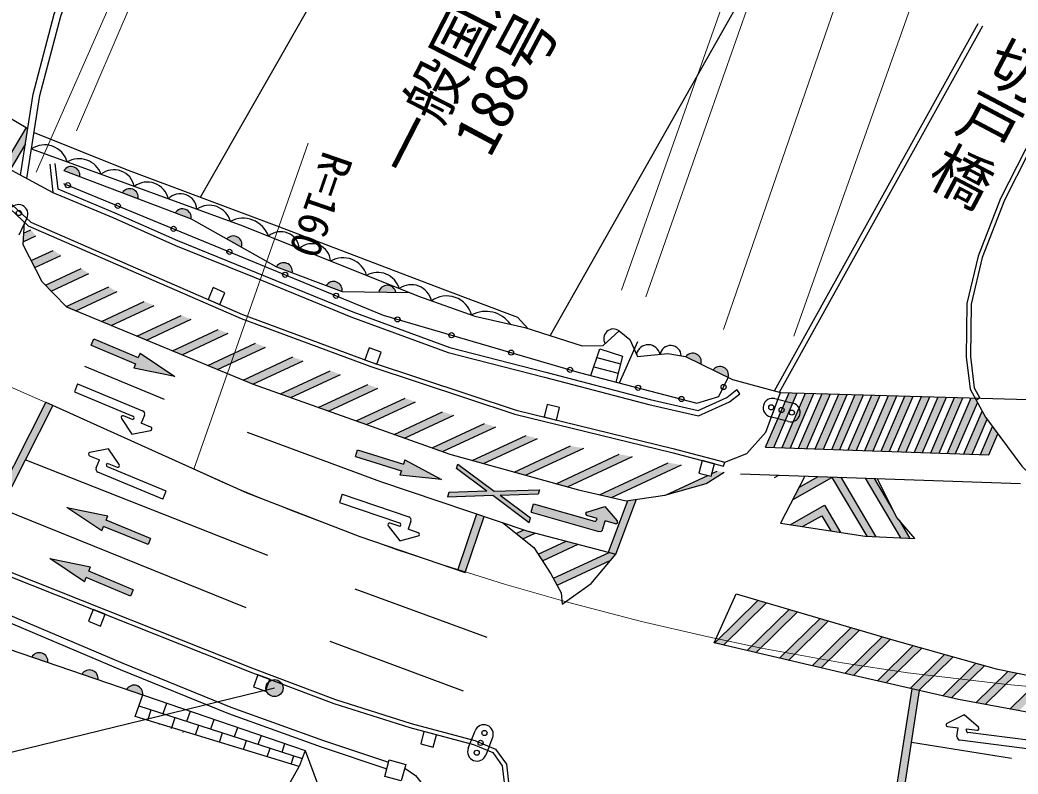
# Model space of a CAD drawing. Units: millimetres at full size, sheet at 1:1000; details may follow other scales. Extents: x 40000 to 680000, y 20000 to 380000.
# Drawn here: x 302183 to 360494, y 262358 to 306434 of the extents above; entities that cross this region are included whole.
import ezdxf
from ezdxf.enums import TextEntityAlignment as Align

# ---------------------------------------------------------------- set-up
doc = ezdxf.new("R2010")
doc.units = ezdxf.units.MM
doc.header["$LTSCALE"] = 1000
doc.linetypes.add('CHAIN', pattern=[18.5, 12, -1.5, 3.5, -1.5])
for name, color, linetype, lineweight in [('M-BGD', 7, 'Continuous', 25), ('M-BMK', 2, 'CHAIN', 13), ('M-STR-HTXT', 7, 'Continuous', 13), ('M-STR-STRC', 7, 'Continuous', 25)]:
    doc.layers.add(name, color=color, linetype=linetype, lineweight=lineweight)
doc.layers.add('M-BMK-HTXT', color=7, linetype='Continuous')
doc.styles.add('@ＭＳ ゴシック', font='')
doc.styles.add('ＭＳ ゴシック', font='')
doc.styles.get('@ＭＳ ゴシック').set_extended_font_data('@MS Gothic')
doc.styles.get('ＭＳ ゴシック').set_extended_font_data('MS Gothic')

msp = doc.modelspace()

# ---------------------------------------------------------------- hatches: boundary and pattern name
at = {"layer": 'M-BGD'}
for points in [[(305674, 297277, 0.82183), (304748, 297629)], [(309091, 295979, 0.82183), (308165, 296331)], [(312184, 294803, 0.82183), (311258, 295155)], [(315126, 293150, 0.82183), (314262, 293635)], [(318093, 291653, 0.82183), (317166, 292002)], [(321000, 290559, 0.82183), (320073, 290908)], [(324140, 290512, 0.82183), (323149, 290526)], [(341976, 286323, 0.82183), (341086, 286760)], [(343568, 285542, 0.82183), (342678, 285978)], [(303809, 268877, 0.82183), (302872, 269198)], [(306749, 267871, 0.82183), (305811, 268192)], [(309352, 266980, 0.82183), (308414, 267301)]]:
    msp.add_hatch(color=256, dxfattribs=at).paths.add_polyline_path(points)
at = {"layer": 'M-STR-STRC'}
for points in [[(302498, 299202), (302637, 300099), (302540, 300156), (300810, 297229), (301198, 297000)], [(302814, 294173), (302395, 293979), (302368, 293470), (303117, 293818)], [(304575, 292676), (304132, 292967), (302840, 292366), (303044, 291964)], [(306200, 291612), (305757, 291902), (303668, 290931), (304002, 290590)], [(307865, 290567), (307702, 290628), (307382, 290838), (304891, 289680), (304909, 289662), (305443, 289441)], [(310028, 289753), (309438, 289975), (306948, 288817), (307512, 288583)], [(312190, 288939), (311601, 289161), (309017, 287959), (309581, 287725)], [(314353, 288124), (313763, 288346), (311086, 287102), (311650, 286868)], [(309093, 286701), (306503, 287794), (306349, 287428), (308939, 286335), (308832, 286081), (311225, 285586), (309200, 286954)], [(316533, 287318), (315936, 287537), (313155, 286244), (313719, 286010)], [(318721, 286516), (318124, 286735), (315224, 285386), (315788, 285152)], [(320909, 285713), (320312, 285932), (317398, 284577), (318002, 284362)], [(323097, 284911), (322500, 285130), (319614, 283788), (320218, 283573)], [(345746, 281468), (346229, 281451), (347598, 284634), (347114, 284648)], [(346712, 281435), (347194, 281418), (348566, 284606), (348082, 284620)], [(349534, 284578), (349050, 284592), (347677, 281402), (348160, 281385)], [(350502, 284550), (350018, 284564), (348643, 281369), (349126, 281352)], [(304103, 283909), (303693, 284094), (299189, 275190), (299605, 275016)], [(325285, 284109), (324688, 284328), (321830, 282999), (322434, 282783)], [(351469, 284523), (350985, 284537), (349608, 281336), (350091, 281319)], [(352437, 284495), (351953, 284509), (350574, 281303), (351057, 281287)], [(353405, 284467), (352921, 284481), (351540, 281270), (352022, 281254)], [(354373, 284439), (353889, 284453), (352505, 281237), (352988, 281221)], [(355341, 284411), (354857, 284425), (353471, 281204), (353954, 281188)], [(354436, 281171), (354919, 281155), (356308, 284383), (355824, 284397)], [(357276, 284355), (356792, 284369), (355402, 281138), (355885, 281122)], [(358130, 284062), (357979, 284335), (357760, 284341), (356368, 281105), (356850, 281089)], [(327541, 283338), (326876, 283525), (324045, 282209), (324650, 281994)], [(358692, 283091), (358599, 283217), (358406, 283565), (357333, 281073), (357816, 281056)], [(329980, 282653), (329315, 282840), (326261, 281420), (326866, 281205)], [(358299, 281040), (358782, 281023), (359310, 282250), (359001, 282671)], [(332419, 281967), (331754, 282154), (328601, 280688), (329269, 280503)], [(324582, 280469), (321896, 281300), (321779, 280920), (324465, 280090), (324383, 279827), (326813, 279571), (324663, 280732)], [(335120, 281403), (334340, 281537), (331051, 280008), (331719, 279822)], [(337978, 280912), (337198, 281046), (333501, 279327), (334169, 279141)], [(340836, 280422), (340057, 280556), (336033, 278685), (336749, 278521)], [(329887, 278888), (327767, 280476), (327688, 280224), (329458, 278892), (327244, 278822), (327164, 278569), (329812, 278650), (331931, 277061), (332011, 277314), (330240, 278645), (332455, 278716), (332535, 278968)], [(343330, 279994), (342915, 280065), (342607, 279921), (342565, 279762), (342373, 279813), (339895, 278661), (342266, 279332)], [(349622, 279694), (351655, 276258), (352194, 276232), (350139, 279704), (348808, 279749), (347690, 279113), (347311, 278380)], [(352095, 279637), (351562, 279655), (353630, 276162), (354168, 276135), (353542, 277194), (353412, 277346), (353189, 277790)], [(336382, 277162), (336978, 276992, 0.74206), (337081, 277153), (336361, 278000), (335302, 277661, 0.74206), (335305, 277470), (335901, 277300), (335874, 277204, -0.41421), (335750, 277135), (332186, 278153), (332049, 277672), (335997, 276544, 0.41388), (336245, 276681)], [(338210, 278417), (337702, 278345), (336562, 275322), (336999, 275207)], [(307065, 276836), (309666, 275768), (309817, 276135), (307216, 277204), (307321, 277458), (304923, 277931), (306961, 276582)], [(349190, 278068), (347189, 276931), (347906, 276821), (349027, 277458), (349554, 276569), (350129, 276481)], [(329299, 277418), (328872, 277561), (327767, 274284), (328192, 274138)], [(332286, 276446), (331796, 276575), (331622, 276634), (331171, 276424), (331566, 276112)], [(334786, 275789), (334104, 275968), (332466, 275207), (332714, 274826)], [(336706, 274862), (336999, 275207), (336604, 275311), (333351, 273799), (333563, 273401)], [(306052, 273847), (308642, 272755), (308796, 273121), (306206, 274213), (306313, 274467), (303920, 274962), (305945, 273594)], [(345802, 272371), (345308, 272517), (342766, 270014), (343284, 269893)], [(347612, 271838), (347118, 271984), (344666, 269570), (345185, 269448)], [(349423, 271305), (348929, 271450), (346567, 269125), (347085, 269004)], [(351233, 270772), (350740, 270917), (348468, 268681), (348986, 268560)], [(353044, 270239), (352550, 270384), (350368, 268237), (350478, 268211), (350888, 268117)], [(354871, 269722), (354372, 269863), (352276, 267799), (352797, 267680)], [(356700, 269207), (356201, 269348), (354184, 267362), (354705, 267243)], [(358529, 268692), (358030, 268833), (356093, 266925), (356613, 266806)], [(360434, 268252), (359902, 268360), (358037, 266524), (358577, 266424)], [(317556, 267381, 1), (316556, 267381, 0.41421), (317056, 266881, 0.41421)], [(362385, 267858), (361853, 267965), (360016, 266157), (360555, 266056)], [(354744, 267234), (354304, 267335), (352947, 258667), (353398, 258637)]]:
    msp.add_hatch(color=256, dxfattribs=at).paths.add_polyline_path(points)
h = msp.add_hatch(color=256, dxfattribs=at)
edge = h.paths.add_edge_path()
edge.add_line((308838, 283151), (308800, 283058))
h = msp.add_hatch(color=256, dxfattribs=at)
edge = h.paths.add_edge_path()
edge.add_line((307248, 280442), (307286, 280534))
h = msp.add_hatch(color=256, dxfattribs=at)
edge = h.paths.add_edge_path()
edge.add_line((324424, 276918), (324392, 276823))
h = msp.add_hatch(color=256, dxfattribs=at)
edge = h.paths.add_edge_path()
edge.add_line((357474, 264893), (357486, 264992))

# ---------------------------------------------------------------- linework, layer by layer
at = {"layer": 'M-BGD'}
for p, q in [((312736, 296069), (324071, 315962)), ((346287, 311190), (333150, 287983)), ((346268, 284755), (358167, 306227)), ((346549, 284678), (358430, 306082)), ((337216, 285215), (338278, 287639)), ((335892, 286703), (337277, 286344)), ((335703, 286159), (337133, 285788)), ((344245, 284588), (344061, 284825)), ((358269, 284327), (358050, 284205)), ((310552, 265892), (310759, 266498)), ((309136, 266350), (318670, 263267)), ((309645, 265498), (309857, 266117)), ((311941, 265443), (312141, 266026)), ((311027, 265026), (311246, 265667)), ((313330, 264993), (313522, 265553)), ((310336, 265262), (310344, 265286)), ((311717, 264789), (311742, 264860)), ((312440, 264647), (312636, 265218)), ((313838, 264222), (314025, 264769)), ((314720, 264544), (314903, 265080)), ((315235, 263796), (315415, 264320)), ((316109, 264095), (316285, 264607)), ((316633, 263370), (316804, 263870)), ((317499, 263646), (317666, 264134)), ((318030, 262945), (318193, 263421)), ((304809, 238593), (318494, 262804))]:
    msp.add_line(p, q, dxfattribs=at)
for points in [[(225105, 332818), (245807, 322227), (252333, 318840), (272795, 311381), (277698, 309531), (277193, 308066), (278048, 307747), (279272, 307865), (279308, 307280), (294520, 300874), (300698, 298181), (304107, 296346)], [(302214, 297365), (302947, 302105), (304181, 306773), (305021, 309093), (307048, 313210), (308791, 316389), (311325, 320528), (312845, 322620)], [(302588, 297164), (303339, 302023), (304563, 306654), (305390, 308936), (307403, 313026), (309137, 316188), (311658, 320306), (313168, 322385)], [(364578, 305095), (360913, 298829), (359477, 296000), (358162, 292633), (357503, 289858), (357463, 286750), (357688, 284858), (358599, 283217), (360711, 280345), (362183, 278874), (364823, 277472), (367930, 276604), (371993, 276451), (383432, 276722), (397008, 278059), (402951, 278799), (405743, 279645), (409995, 282116), (410843, 282752), (410641, 282987), (411955, 284803), (412879, 286705)], [(364794, 304969), (361132, 298709), (359706, 295898), (358401, 292559), (357753, 289827), (357713, 286763), (357931, 284937), (358269, 284327)], [(303005, 299861), (308351, 297711), (317349, 294341), (326854, 290716), (331242, 289058), (331877, 288388)], [(302855, 298892), (315211, 294397), (325460, 290286), (328765, 289121), (331679, 288451), (335037, 287383), (336262, 287397), (337195, 288256), (337822, 287752), (338264, 286771), (340025, 286930), (341068, 286768), (343817, 285419), (346607, 284663), (361093, 284245), (363841, 285053), (370042, 284665), (370026, 286071)], [(303919, 298009), (304107, 296346), (307606, 294889), (311278, 293259), (315875, 291391), (321521, 289088), (327203, 286994), (332832, 285553), (338926, 283957), (341834, 283288), (343636, 284114), (344245, 284588)], [(304217, 298043), (304386, 296556), (307725, 295165), (311396, 293535), (315988, 291669), (321630, 289368), (327293, 287281), (332907, 285844), (338997, 284248), (341802, 283604), (343479, 284372), (344061, 284825)], [(304740, 297632), (312184, 294803), (317166, 292002), (321000, 290559), (324925, 290500)], [(304723, 296880), (323399, 289177), (334862, 285826), (341728, 284045), (343017, 284419), (343568, 285542)], [(300512, 296402), (302671, 294401), (315097, 288992), (322680, 286172), (331096, 283390), (340267, 281143), (343292, 280346)], [(300682, 296585), (302810, 294613), (315191, 289224), (322763, 286408), (331165, 283631), (340329, 281386), (343356, 280588)], [(335527, 285653), (336066, 287203), (337388, 286775), (336999, 285272)], [(343292, 280346), (343356, 280588), (344657, 281100), (345753, 282343), (346607, 284663)], [(269600, 254706), (277800, 267864), (280779, 272714), (282162, 274383), (284330, 276291), (286187, 277504), (288226, 278084), (290148, 278303), (291960, 278047), (295237, 276835), (298243, 275585), (301552, 274203), (315863, 268515), (320613, 266724), (325039, 265309), (328753, 264323), (329969, 263814), (330599, 262940), (330731, 261889), (330853, 259605), (330625, 258225), (329519, 254889), (324317, 246365), (316510, 232393)], [(270535, 255735), (278012, 267732), (280983, 272568), (282342, 274208), (284481, 276092), (286292, 277273), (288275, 277838), (290145, 278051), (291898, 277804), (295146, 276603), (298147, 275354), (301458, 273971), (315773, 268281), (320530, 266488), (324969, 265069), (328672, 264086), (329808, 263611), (330359, 262846), (330481, 261867), (330602, 259619), (330550, 259307)], [(281411, 268302), (282556, 270029), (284176, 271572), (286563, 272681), (289098, 273414), (291622, 273761), (294586, 273346), (297747, 272321), (298730, 271837), (299783, 272404), (308197, 268830), (314502, 266267), (319908, 264325), (323722, 263046)], [(281723, 268050), (282865, 269771), (284404, 271237), (286704, 272305), (289181, 273022), (291622, 273357), (294496, 272954), (297596, 271950), (298738, 271387), (299803, 271961), (308044, 268460), (314359, 265893), (319776, 263947), (323615, 262660)], [(300057, 270161), (318847, 263730), (318494, 262804), (308920, 265719), (309352, 266980)], [(318847, 263730), (319614, 261696), (320053, 259052), (320189, 256587), (319358, 247140), (318728, 241422), (318025, 235617)], [(324662, 262692), (325295, 262275), (326157, 261197), (326808, 260042), (327030, 259295), (327141, 258312), (327075, 257283), (326564, 256278), (325291, 254277), (323739, 251650)]]:
    msp.add_lwpolyline(points, dxfattribs=at)
for points in [[(313170, 290103), (313858, 289804), (314157, 290492), (313469, 290791)], [(322331, 286569), (323036, 286313), (323291, 287018), (322586, 287274)], [(332804, 283229), (333533, 283050), (333711, 283779), (332983, 283957)], [(342756, 280488), (342031, 280679), (341840, 279953), (342565, 279762)], [(307160, 271705), (306463, 271982), (306186, 271285), (306883, 271008)], [(316789, 267898), (316087, 268163), (315823, 267461), (316525, 267196)], [(326512, 264659), (325787, 264852), (325595, 264127), (326320, 263934)], [(323760, 263185), (324724, 262919), (324458, 261955), (323494, 262221)]]:
    msp.add_lwpolyline(points, close=True, dxfattribs=at)
for centre in [(304979, 296774), (307900, 295570), (311161, 294225), (314421, 292880), (317674, 291539), (320650, 290311), (324237, 288933), (327399, 288008), (330875, 286992), (334320, 285984), (338295, 284935), (343292, 284981), (340832, 284278)]:
    msp.add_circle(centre, 150, dxfattribs=at)
for centre, radius, start, end in [((303630, 297780), 1355, 15.14468, 124.87625), ((305633, 296964), 1361, 19.31553, 120.7054), ((305176, 297362), 505, 350.36315, 148.02134), ((307672, 296459), 1217, 11.6982, 128.32273), ((309623, 295691), 1268, 13.23696, 126.78397), ((308593, 296063), 505, 350.36315, 148.02134), ((311555, 295308), 969, 3.9971, 136.02382), ((311686, 294888), 505, 350.36315, 148.02134), ((313246, 294314), 1285, 15.69811, 124.32282), ((315215, 293260), 1582, 19.92252, 117.57459), ((317414, 292956), 1103, 6.09749, 130.184), ((314646, 293307), 505, 341.82536, 139.48355), ((319244, 292262), 1094, 4.16475, 132.11674), ((317595, 291736), 505, 350.53769, 148.19588), ((321057, 291103), 1434, 16.05539, 120.2261), ((323093, 290377), 1301, 15.89449, 120.387), ((320502, 290642), 505, 350.53769, 148.19588), ((323643, 290421), 505, 10.31541, 167.9736), ((325048, 289747), 1212, 12.73161, 125.53169), ((327116, 288802), 1502, 15.01983, 126.16297), ((329398, 287644), 1756, 34.69862, 118.25222), ((336852, 287812), 561, 52.25121, 213.01084), ((338886, 286743), 706, 11.92246, 166.11272), ((340193, 286777), 626, 2.69952, 169.72751), ((341488, 286453), 505, 345.0338, 142.692), ((343080, 285672), 505, 345.0338, 142.692), ((303309, 268945), 505, 352.27665, 149.93484), ((306248, 267939), 505, 352.27665, 149.93484), ((308852, 267048), 505, 352.27665, 149.93484)]:
    msp.add_arc(centre, radius, start, end, dxfattribs=at)
at = {"layer": 'M-BMK'}
msp.add_lwpolyline([(280690, 294121), (305509, 283285), (314167, 279340), (318121, 277724), (321201, 276545), (324195, 275465), (326601, 274682), (330482, 273449), (334174, 272401), (338496, 271283), (342209, 270412), (345510, 269713), (350222, 268860), (354061, 268272), (359864, 267601), (363699, 267218), (370869, 266866), (380339, 266881), (389966, 267464), (397841, 268355), (404913, 269581), (417755, 272586)], dxfattribs=at)
at = {"layer": 'M-STR-HTXT'}
for p, q in [((317832, 328690), (305489, 299950)), ((303132, 297536), (314998, 324558)), ((343288, 288343), (352987, 316500)), ((337322, 290632), (344911, 312069)), ((346330, 311870), (338755, 290246)), ((355119, 309708), (347394, 287952)), ((312336, 280174), (319027, 299229))]:
    msp.add_line(p, q, dxfattribs=at)
at = {"layer": 'M-STR-STRC'}
for p, q in [((293434, 305536), (302637, 300099)), ((302540, 300156), (300810, 297229)), ((302498, 299202), (301198, 297000)), ((302589, 294850), (302109, 293860)), ((302395, 293979), (302814, 294173)), ((302368, 293470), (303117, 293818)), ((302840, 292366), (304132, 292967)), ((303044, 291964), (304575, 292676)), ((303668, 290931), (305757, 291902)), ((304002, 290590), (306200, 291612)), ((304891, 289680), (307382, 290838)), ((305443, 289441), (307865, 290567)), ((306948, 288817), (309438, 289975)), ((307512, 288583), (310028, 289753)), ((309017, 287959), (311601, 289161)), ((309581, 287725), (312190, 288939)), ((311086, 287102), (313763, 288346)), ((311650, 286868), (314353, 288124)), ((306349, 287428), (306503, 287794)), ((306503, 287794), (309093, 286701)), ((313155, 286244), (315936, 287537)), ((306349, 287428), (308939, 286335)), ((309200, 286954), (309093, 286701)), ((309200, 286954), (311225, 285586)), ((313719, 286010), (316533, 287318)), ((308939, 286335), (308832, 286081)), ((315224, 285386), (318124, 286735)), ((315788, 285152), (318721, 286516)), ((305949, 286200), (310599, 284271)), ((311225, 285586), (308832, 286081)), ((317398, 284577), (320312, 285932)), ((305551, 285160), (305360, 284698)), ((305551, 285160), (309345, 283591)), ((318002, 284362), (320909, 285713)), ((305360, 284698), (308784, 283281)), ((319614, 283788), (322500, 285130)), ((320218, 283573), (323097, 284911)), ((345746, 281468), (347114, 284648)), ((346229, 281451), (347598, 284634)), ((346712, 281435), (348082, 284620)), ((347194, 281418), (348566, 284606)), ((347677, 281402), (349050, 284592)), ((348160, 281385), (349534, 284578)), ((348643, 281369), (350018, 284564)), ((303693, 284094), (299189, 275190)), ((321830, 282999), (324688, 284328)), ((322434, 282783), (325285, 284109)), ((346287, 284301), (347352, 284027)), ((349126, 281352), (350502, 284550)), ((349608, 281336), (350985, 284537)), ((350091, 281319), (351469, 284523)), ((350574, 281303), (351953, 284509)), ((351057, 281287), (352437, 284495)), ((351540, 281270), (352921, 284481)), ((352022, 281254), (353405, 284467)), ((352505, 281237), (353889, 284453)), ((352988, 281221), (354373, 284439)), ((353471, 281204), (354857, 284425)), ((353954, 281188), (355341, 284411)), ((354436, 281171), (355824, 284397)), ((354919, 281155), (356308, 284383)), ((355402, 281138), (356792, 284369)), ((355885, 281122), (357276, 284355)), ((356368, 281105), (357760, 284341)), ((356850, 281089), (358130, 284062)), ((304103, 283909), (299605, 275016)), ((324045, 282209), (326876, 283525)), ((357333, 281073), (358406, 283565)), ((308106, 283147), (308726, 282224)), ((308800, 283058), (308228, 283295)), ((308838, 283151), (308800, 283058)), ((309453, 283329), (309262, 282867)), ((309835, 282630), (309262, 282867)), ((324650, 281994), (327541, 283338)), ((326261, 281420), (329315, 282840)), ((347078, 282961), (346013, 283236)), ((357816, 281056), (358692, 283091)), ((308726, 282224), (309816, 282440)), ((326866, 281205), (329980, 282653)), ((358299, 281040), (359001, 282671)), ((358782, 281023), (359310, 282250)), ((328601, 280688), (331754, 282154)), ((329269, 280503), (332419, 281967)), ((307361, 281369), (306270, 281153)), ((307980, 280446), (307361, 281369)), ((321779, 280920), (321896, 281300)), ((321896, 281300), (324582, 280469)), ((331051, 280008), (334340, 281537)), ((331719, 279822), (335120, 281403)), ((345746, 281468), (358782, 281023)), ((316666, 275124), (302487, 280714)), ((306251, 280962), (306824, 280725)), ((306633, 280263), (306824, 280725)), ((307248, 280442), (307286, 280534)), ((307286, 280534), (307859, 280297)), ((321779, 280920), (324465, 280090)), ((324663, 280732), (324582, 280469)), ((324663, 280732), (326813, 279571)), ((333501, 279327), (337198, 281046)), ((334169, 279141), (337978, 280912)), ((336033, 278685), (340057, 280556)), ((310536, 278433), (306741, 280002)), ((310727, 278895), (307302, 280311)), ((324465, 280090), (324383, 279827)), ((336749, 278521), (340836, 280422)), ((342607, 279921), (342915, 280065)), ((344284, 279903), (360630, 279346)), ((326813, 279571), (324383, 279827)), ((339895, 278661), (342373, 279813)), ((346275, 279690), (346518, 279827)), ((347690, 279113), (348808, 279749)), ((350139, 279704), (352194, 276232)), ((351562, 279655), (353630, 276162)), ((352095, 279637), (353189, 277790)), ((310536, 278433), (310727, 278895)), ((321012, 278708), (320852, 278235)), ((320852, 278235), (324361, 277044)), ((321012, 278708), (324901, 277389)), ((332049, 277672), (332186, 278153)), ((332186, 278153), (335750, 277135)), ((336562, 275322), (337702, 278345)), ((336999, 275207), (338210, 278417)), ((315393, 272080), (301054, 277880)), ((306961, 276582), (304923, 277931)), ((304923, 277931), (307321, 277458)), ((332049, 277672), (335997, 276544)), ((335302, 277661), (336361, 278000)), ((336361, 278000), (337081, 277153)), ((307216, 277204), (307321, 277458)), ((309817, 276135), (307216, 277204)), ((324392, 276823), (323805, 277022)), ((325026, 277136), (324865, 276662)), ((327766, 274282), (328872, 277561)), ((328192, 274138), (329299, 277418)), ((335901, 277300), (335305, 277470)), ((335874, 277204), (335901, 277300)), ((336245, 276681), (336382, 277162)), ((336978, 276992), (336382, 277162)), ((353542, 277194), (354168, 276135)), ((306961, 276582), (307065, 276836)), ((309666, 275768), (307065, 276836)), ((323694, 276866), (324372, 275985)), ((324424, 276918), (324392, 276823)), ((325452, 276463), (324865, 276662)), ((331171, 276424), (331622, 276634)), ((331566, 276112), (332286, 276446)), ((309817, 276135), (309666, 275768)), ((324372, 275985), (325446, 276272)), ((332466, 275207), (334104, 275968)), ((332714, 274826), (334786, 275789)), ((333351, 273799), (336604, 275311)), ((305945, 273594), (303920, 274962)), ((303920, 274962), (306313, 274467)), ((333563, 273401), (336706, 274862)), ((306206, 274213), (306313, 274467)), ((308796, 273121), (306206, 274213)), ((305945, 273594), (306052, 273847)), ((308642, 272755), (306052, 273847)), ((308796, 273121), (308642, 272755)), ((321749, 273176), (329467, 270349)), ((342766, 270014), (345308, 272517)), ((343284, 269893), (345802, 272371)), ((344666, 269570), (347118, 271984)), ((345185, 269448), (347612, 271838)), ((346567, 269125), (348929, 271450)), ((347085, 269004), (349423, 271305)), ((348468, 268681), (350740, 270917)), ((348986, 268560), (351233, 270772)), ((320284, 270128), (328070, 267216)), ((350368, 268237), (352550, 270384)), ((350888, 268117), (353044, 270239)), ((352276, 267799), (354372, 269863)), ((352797, 267680), (354871, 269722)), ((354184, 267362), (356201, 269348)), ((354705, 267243), (356700, 269207)), ((356093, 266925), (358030, 268833)), ((356613, 266806), (358529, 268692)), ((358037, 266524), (359902, 268360)), ((358577, 266424), (360434, 268252)), ((360016, 266157), (361853, 267965)), ((317056, 267381), (252960, 251734)), ((352947, 258667), (354304, 267335)), ((353398, 258637), (354744, 267234)), ((357338, 265817), (356343, 265321)), ((358179, 265089), (357338, 265817)), ((328376, 263865), (328775, 264890)), ((356375, 265133), (356990, 265055)), ((356927, 264559), (356990, 265055)), ((357474, 264893), (357486, 264992)), ((357486, 264992), (358101, 264914)), ((361237, 264316), (357560, 264781)), ((329800, 264491), (329401, 263466)), ((360120, 263276), (354268, 264193)), ((361174, 263820), (357101, 264335))]:
    msp.add_line(p, q, dxfattribs=at)
for points in [[(302430, 294623), (302359, 293312), (303462, 291142), (304909, 289662), (315816, 285141), (327302, 281049), (334813, 278962), (337592, 278330), (339859, 278650), (342266, 279332), (343330, 279994)], [(303693, 284094), (315432, 278794), (322043, 276249), (328192, 274138)], [(315450, 282331), (323252, 279457), (331796, 276575), (336999, 275207)], [(329458, 278892), (327688, 280224), (327767, 280476), (329887, 278888), (332535, 278968), (332455, 278716), (330240, 278645)], [(348032, 279776), (346608, 277019), (351554, 276263), (354457, 276121), (353412, 277346), (352264, 279631)], [(347311, 278380), (349622, 279694), (351655, 276258)], [(329458, 278892), (327244, 278822), (327164, 278569), (329812, 278650), (331931, 277061), (332011, 277314), (330240, 278645)], [(347189, 276931), (349190, 278068), (350129, 276481)], [(330368, 277057), (332205, 275608), (333207, 274069), (333803, 272951), (333861, 272283), (335547, 273503), (336999, 275207)], [(347906, 276821), (349027, 277458), (349554, 276569)], [(400165, 265940), (386906, 264717), (380298, 264265), (373477, 264336), (369406, 264669), (362395, 265714), (357014, 266715), (350478, 268211), (342747, 270018), (344031, 272893), (353229, 270185), (359218, 268498), (363817, 267569), (368595, 266998), (373562, 266856), (382511, 267521), (388216, 267996), (400243, 269033)]]:
    msp.add_lwpolyline(points, dxfattribs=at)
for centre, radius in [((302118, 295152), 150), ((346079, 283792), 150), ((346680, 283638), 150), ((347280, 283483), 150), ((317056, 267381), 500), ((329320, 264758), 150), ((329095, 264180), 150), ((328870, 263602), 150)]:
    msp.add_circle(centre, radius, dxfattribs=at)
for centre, radius, start, end in [((302095, 295090), 550, 64.08111, 154.08111), ((302095, 295090), 550, 334.08111, 64.08111), ((346150, 283768), 550, 75.56548, 165.56548), ((347215, 283494), 550, 345.56548, 75.56548), ((309269, 283406), 200, 337.59604, 67.5317), ((346150, 283768), 550, 165.56548, 255.56548), ((308189, 283203), 100, 67.5317, 213.84163), ((308746, 283189), 100, 337.5317, 67.5317), ((347215, 283494), 550, 255.56548, 345.56548), ((309797, 282538), 100, 281.22176, 67.5317), ((306289, 281055), 100, 101.22175, 247.53168), ((306818, 280187), 200, 157.59603, 247.53168), ((307340, 280404), 100, 157.53168, 247.53168), ((307897, 280390), 100, 247.53168, 33.84161), ((335333, 277566), 100, 107.75299, 254.06292), ((323773, 276927), 100, 71.26824, 217.57817), ((324329, 276950), 100, 341.26824, 71.26824), ((324836, 277200), 200, 341.33259, 71.26824), ((335778, 277231), 100, 254.06292, 344.06292), ((337005, 277088), 100, 254.06292, 40.37285), ((325420, 276369), 100, 284.95831, 71.26824), ((336052, 276737), 200, 254.06292, 343.99857), ((356388, 265232), 100, 116.47973, 262.78966), ((329288, 264691), 550, 68.72919, 158.72919), ((329288, 264691), 550, 338.72919, 68.72919), ((357573, 264880), 100, 172.78966, 262.78966), ((358113, 265014), 100, 262.78966, 49.09959), ((357126, 264534), 200, 172.85401, 262.78966), ((328889, 263666), 550, 158.72919, 248.72919), ((328889, 263666), 550, 248.72919, 338.72919)]:
    msp.add_arc(centre, radius, start, end, dxfattribs=at)

# ---------------------------------------------------------------- texts
at = {"layer": 'M-BMK-HTXT'}
for s, rotation, style, p in [('一般国道', 62.85, 'ＭＳ ゴシック', (325851, 296727)), ('188号', 61.894, 'ＭＳ ゴシック', (330331, 297966)), ('切戸橋', 242.133, '@ＭＳ ゴシック', (359488, 306026))]:
    msp.add_text(s, height=2566, rotation=rotation, dxfattribs=dict(at, style=style)).set_placement(p, align=Align.BOTTOM_LEFT)
at = {"layer": 'M-STR-HTXT', "style": 'ＭＳ ゴシック'}
msp.add_text('R=160', height=1833, rotation=250.883, dxfattribs=at).set_placement((319408, 299041), align=Align.BOTTOM_LEFT)

doc.saveas('drawing.dxf')
